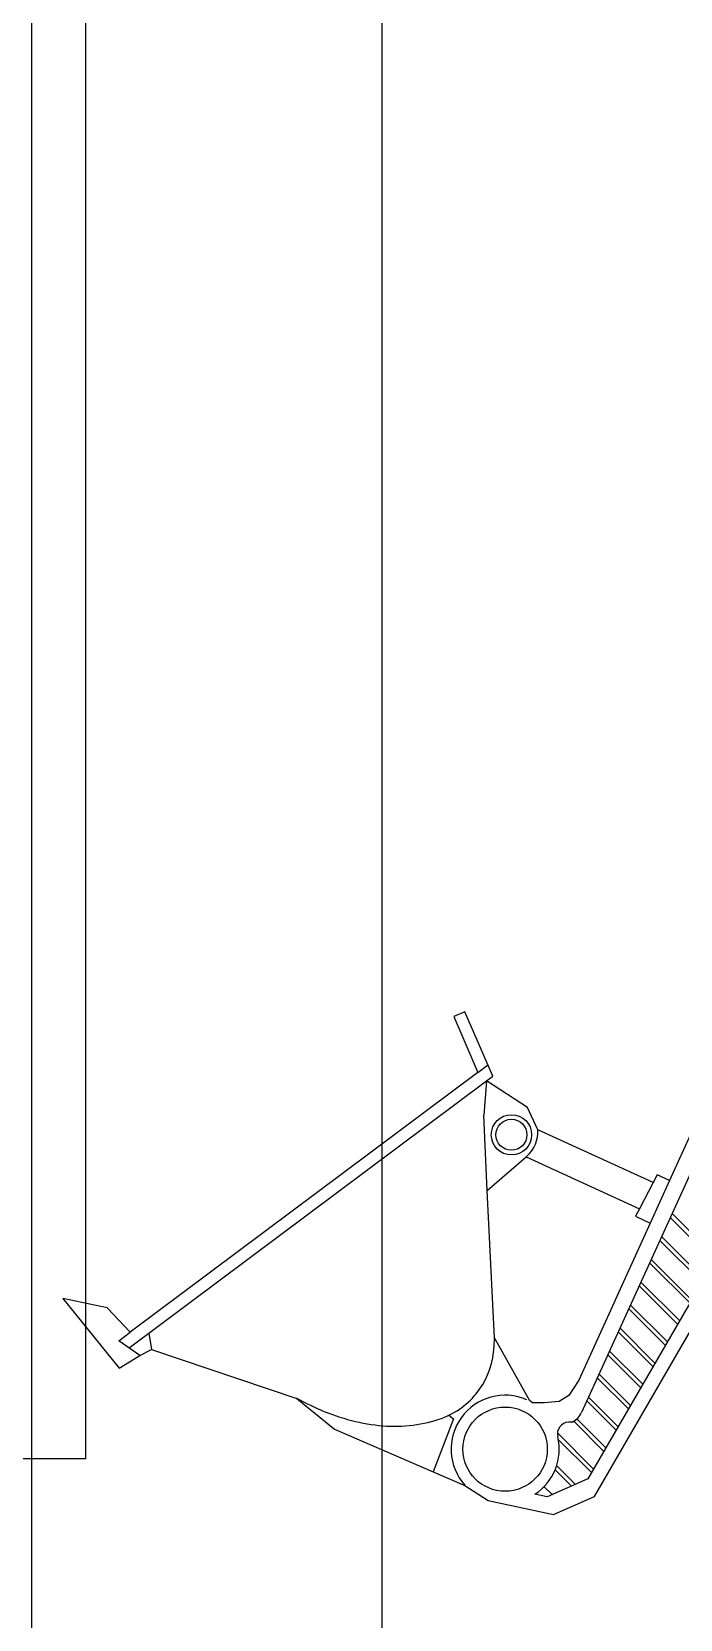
# Model space of a CAD drawing. Header units: millimetres. Extents: x 2198.5 to 2287.8, y 1208.8 to 1298.1.
# Drawn here: x 2211.903 to 2212.559, y 1279.437 to 1281.046 of the extents above; entities that cross this region are included whole.
import ezdxf

# ---------------------------------------------------------------- set-up
doc = ezdxf.new("R2010")
doc.units = ezdxf.units.MM
doc.layers.add('2', color=7, linetype='Continuous')

# ---------------------------------------------------------------- blocks, each defined once
blk = doc.blocks.new('tv')
for p, q in [((19.19063, -2.20014, 2.89), (19.19063, 0.19986, 2.89)), ((19.04063, -1.77294, 2.89), (19.04063, 0.04986, 2.89)), ((19.04063, -1.77294, 2.89), (17.13884, -1.77294, 2.89))]:
    blk.add_line(p, q)

msp = doc.modelspace()

# ---------------------------------------------------------------- linework, layer by layer
for p, q in [((2212.6374, 1280.0782), (2212.5482, 1279.8819)), ((2212.3409, 1280.0529), (2212.3299, 1280.0482)), ((2212.3299, 1280.0482), (2212.3541, 1279.9913)), ((2212.3695, 1279.9878), (2212.3409, 1280.0529)), ((2212.3541, 1279.9913), (2212.0023, 1279.7282)), ((2212.3629, 1279.9829), (2212.3695, 1279.9878)), ((2212.4045, 1279.9559), (2212.3629, 1279.9829)), ((2212.415, 1279.9333), (2212.4045, 1279.9559)), ((2212.5318, 1279.8799), (2212.415, 1279.9333)), ((2212.5318, 1279.8799), (2212.415, 1279.9333)), ((2212.3637, 1279.8716), (2212.403, 1279.9058)), ((2212.403, 1279.9058), (2212.5178, 1279.8533)), ((2212.5358, 1279.8875), (2212.5318, 1279.8799)), ((2212.5482, 1279.8819), (2212.5358, 1279.8875)), ((2212.371, 1279.7226), (2212.3637, 1279.8716)), ((2212.5178, 1279.8533), (2212.5137, 1279.8456)), ((2212.5286, 1279.8388), (2212.4564, 1279.6797)), ((2212.5137, 1279.8456), (2212.5286, 1279.8388)), ((2212.4721, 1279.5617), (2212.6114, 1279.8024)), ((2211.9342, 1279.7623), (2211.9911, 1279.6917)), ((2211.9789, 1279.7528), (2211.9342, 1279.7623)), ((2212.0023, 1279.7282), (2211.9789, 1279.7528)), ((2212.4069, 1279.6585), (2212.371, 1279.7226)), ((2211.9911, 1279.6917), (2212.0121, 1279.7046)), ((2212.0121, 1279.7046), (2212.0237, 1279.7106)), ((2212.0237, 1279.7106), (2212.1711, 1279.6611)), ((2212.4564, 1279.6797), (2212.4508, 1279.6707)), ((2212.1711, 1279.6611), (2212.2091, 1279.6298)), ((2212.4096, 1279.6564), (2212.4069, 1279.6585)), ((2212.4096, 1279.6564), (2212.4096, 1279.6564)), ((2212.4216, 1279.6564), (2212.4096, 1279.6564)), ((2212.4366, 1279.6579), (2212.4216, 1279.6564)), ((2212.4463, 1279.6639), (2212.4366, 1279.6579)), ((2212.4508, 1279.6707), (2212.4463, 1279.6639)), ((2212.2091, 1279.6298), (2212.309, 1279.5868)), ((2212.309, 1279.5868), (2212.3411, 1279.5729)), ((2212.3411, 1279.5729), (2212.3647, 1279.5575)), ((2212.4307, 1279.5434), (2212.4721, 1279.5617)), ((2212.3647, 1279.5575), (2212.4307, 1279.5434))]:
    msp.add_line(p, q)
at = {"color": 7}
for p, q in [((2212.6491, 1280.0648), (2212.4592, 1279.6468)), ((2212.3541, 1279.9913), (2212.364, 1279.9987)), ((2212.0011, 1279.7123), (2212.3629, 1279.9829)), ((2212.3629, 1279.9829), (2212.3603, 1279.9481)), ((2212.3637, 1279.8716), (2212.3603, 1279.9481)), ((2212.6787, 1279.9478), (2212.4656, 1279.5796)), ((2212.4037, 1279.9064), (2212.403, 1279.9058)), ((2212.5482, 1279.8819), (2212.5286, 1279.8388)), ((2212.5318, 1279.8799), (2212.5178, 1279.8533)), ((2212.5954, 1279.8038), (2212.5508, 1279.8484)), ((2212.5933, 1279.8002), (2212.549, 1279.8445)), ((2212.5808, 1279.7787), (2212.5384, 1279.8212)), ((2212.5829, 1279.7823), (2212.5402, 1279.825)), ((2212.5705, 1279.7608), (2212.5296, 1279.8017)), ((2212.57, 1279.7567), (2212.5281, 1279.7985)), ((2212.5563, 1279.7364), (2212.5175, 1279.7751)), ((2212.5584, 1279.7399), (2212.5193, 1279.779)), ((2212.546, 1279.7184), (2212.5087, 1279.7557)), ((2212.5439, 1279.7149), (2212.5069, 1279.7518)), ((2211.9907, 1279.7195), (2212.0023, 1279.7282)), ((2212.0211, 1279.7273), (2212.0237, 1279.7106)), ((2212.5314, 1279.6934), (2212.4963, 1279.7285)), ((2212.5335, 1279.6969), (2212.4981, 1279.7324)), ((2212.0121, 1279.7046), (2211.9907, 1279.7195)), ((2212.519, 1279.6719), (2212.4857, 1279.7051)), ((2212.5211, 1279.6754), (2212.4875, 1279.709)), ((2212.5066, 1279.6504), (2212.4751, 1279.6818)), ((2212.5086, 1279.6539), (2212.4769, 1279.6857)), ((2212.1713, 1279.661), (2212.1711, 1279.6611)), ((2212.4941, 1279.6289), (2212.4645, 1279.6585)), ((2212.4962, 1279.6324), (2212.4663, 1279.6623)), ((2212.3297, 1279.6404), (2212.309, 1279.5868)), ((2212.3249, 1279.644), (2212.3297, 1279.6404)), ((2212.4837, 1279.6109), (2212.4544, 1279.6403)), ((2212.4713, 1279.5894), (2212.4348, 1279.626)), ((2212.4498, 1279.6371), (2212.4459, 1279.6369)), ((2212.4817, 1279.6074), (2212.4512, 1279.6379)), ((2212.4692, 1279.5859), (2212.4356, 1279.6195)), ((2212.4528, 1279.574), (2212.4339, 1279.5929)), ((2212.4656, 1279.5796), (2212.4242, 1279.5613)), ((2212.4489, 1279.5722), (2212.4324, 1279.5888)), ((2212.4242, 1279.5613), (2212.4119, 1279.5639)), ((2212.4293, 1279.5635), (2212.4212, 1279.5716))]:
    msp.add_line(p, q, dxfattribs=at)
for points in [[(2212.3525, 1279.6658, 0.144165), (2212.3701, 1279.708, 0.025425), (2212.371, 1279.7226, 0.039746)], [(2212.1713, 1279.661, 0.019449), (2212.192, 1279.6507, 0.077893), (2212.2541, 1279.6337, 0.107177), (2212.3148, 1279.6399, 0.144165), (2212.3525, 1279.6658, 0.144165)]]:
    msp.add_lwpolyline(points, format="xyb", dxfattribs=at)
for centre, radius in [((2212.3882, 1279.9282), 0.0204), ((2212.3882, 1279.9282), 0.0157), ((2212.3818, 1279.6096), 0.0427)]:
    msp.add_circle(centre, radius, dxfattribs=at)
for centre, radius, start, end in [((2212.3821, 1279.9313), 0.0329, 311.0456, 3.4874), ((2212.3818, 1279.6096), 0.0547, 66.2359, 222.0258), ((2212.441, 1279.6551), 0.02, 296.0165, 335.5639), ((2212.4467, 1279.625), 0.012, 93.6775, 193.3266), ((2212.3818, 1279.6096), 0.0547, 303.4562, 13.3266)]:
    msp.add_arc(centre, radius, start, end, dxfattribs=at)
at = {"layer": '2', "color": 4}
msp.add_line((2211.9027, 1267.7813), (2211.9027, 1297.8532), dxfattribs=at)

# ---------------------------------------------------------------- block references
at = {"layer": '2', "xscale": 2, "yscale": 2, "zscale": 2}
msp.add_blockref('tv', (2173.8761, 1283.1456), dxfattribs=at)

doc.saveas('drawing.dxf')
